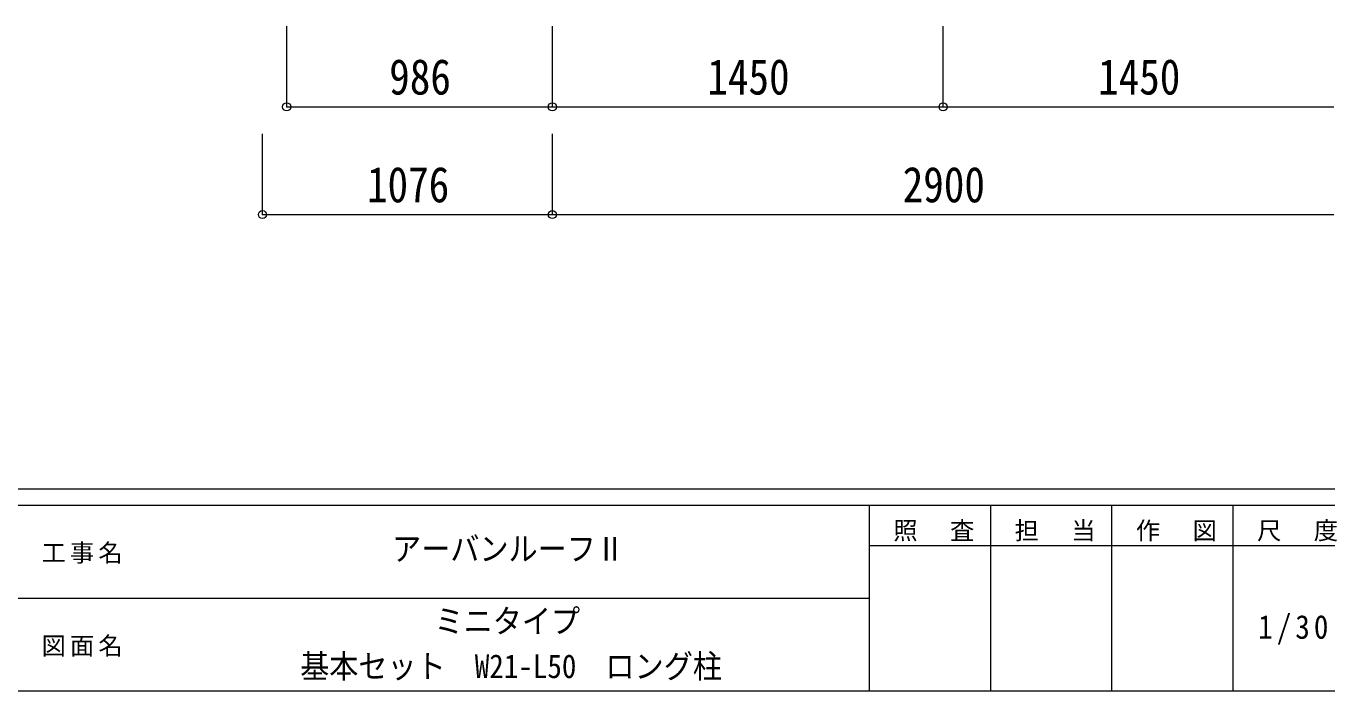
# Model space of a CAD drawing. Units: millimetres at full size, sheet at 1:30. Extents: x -8432 to 8432, y -5820 to 5820.
# Drawn here: x -427 to 4400, y -5820 to -3352 of the extents above; entities that cross this region are included whole.
import ezdxf
from ezdxf.enums import TextEntityAlignment as Align

# ---------------------------------------------------------------- set-up
doc = ezdxf.new("R2010")
doc.units = ezdxf.units.MM
doc.header["$LTSCALE"] = 30
doc.header["$PDMODE"] = 32
doc.header["$PDSIZE"] = 30
doc.layers.add('0-6_OTH_LINE', color=6, linetype='Continuous', lineweight=9)
doc.layers.add('F-0_240', color=7, linetype='Continuous', lineweight=9)
doc.styles.add('ＭＳ ゴシック', font='')
doc.styles.get('ＭＳ ゴシック').set_extended_font_data('MS Gothic')

msp = doc.modelspace()

# ---------------------------------------------------------------- linework, layer by layer
at = {"layer": '0-6_OTH_LINE'}
for p, q in [((539.89, -3651.72), (539.89, -3351.72)), ((1525.89, -3651.72), (1525.89, -3351.72)), ((2975.89, -3651.72), (2975.89, -3351.72)), ((539.89, -3651.72), (1525.89, -3651.72)), ((1525.89, -3651.72), (2975.89, -3651.72)), ((2975.89, -3651.72), (4425.89, -3651.72)), ((449.89, -4051.72), (449.89, -3751.72)), ((1525.89, -4051.72), (1525.89, -3751.72)), ((449.89, -4051.72), (1525.89, -4051.72)), ((1525.89, -4051.72), (4425.89, -4051.72))]:
    msp.add_line(p, q, dxfattribs=at)
for p in [(539.89, -3651.72), (1525.89, -3651.72), (2975.89, -3651.72), (449.89, -4051.72), (1525.89, -4051.72)]:
    msp.add_point(p, dxfattribs=at)
at = {"layer": 'F-0_240', "color": 5}
for p, q in [((-8432.06, -5070), (8007.94, -5070)), ((-8432.06, -5130), (5341.19, -5130)), ((2701.18, -5130), (2701.18, -5820)), ((3151.18, -5130), (3151.18, -5820)), ((3601.18, -5130), (3601.18, -5820)), ((4051.18, -5130), (4051.18, -5820)), ((2701.18, -5280), (4501.18, -5280)), ((-3448.82, -5475), (2701.18, -5475)), ((-8432.06, -5820), (8007.94, -5820))]:
    msp.add_line(p, q, dxfattribs=at)

# ---------------------------------------------------------------- texts
at = {"layer": '0-6_OTH_LINE', "color": 7, "style": 'ＭＳ ゴシック', "width": 0.85}
for s, p in [('986', (920.39, -3645.72)), ('1450', (2100.89, -3645.72)), ('1450', (3550.89, -3645.72)), ('1076', (837.89, -4045.72)), ('2900', (2825.89, -4045.72))]:
    msp.add_text(s, height=132, dxfattribs=at).set_placement(p, align=Align.BOTTOM_LEFT)
at = {"layer": 'F-0_240', "style": 'ＭＳ ゴシック', "width": 0.9}
for s, p in [('アーバンルーフⅡ', (931.18, -5362.5)), ('ミニタイプ', (1088.68, -5630.88)), ('基本セット\u3000W21-L50\u3000ロング柱', (589.93, -5798.5))]:
    msp.add_text(s, height=87.98, dxfattribs=at).set_placement(p, align=Align.BOTTOM_LEFT)
at = {"layer": 'F-0_240', "attachment_point": 7, "style": 'ＭＳ ゴシック'}
for s, insert, char_height in [('\\T1.17;照\u3000査', (2791.19, -5265), 65.98), ('\\T1.17;担\u3000当', (3241.19, -5265), 65.98), ('\\T1.17;作\u3000図', (3691.18, -5265), 65.98), ('\\T1.17;尺\u3000度', (4141.19, -5265), 65.98), ('\\T1.17;工事名', (-369.71, -5347.5), 65.98), ('\\T1.28;\\W0.9;1/30', (4144.93, -5647.5), 87.98), ('\\T1.17;図面名', (-369.71, -5692.5), 65.98)]:
    msp.add_mtext(s, dxfattribs=dict(at, insert=insert, char_height=char_height))

doc.saveas('drawing.dxf')
